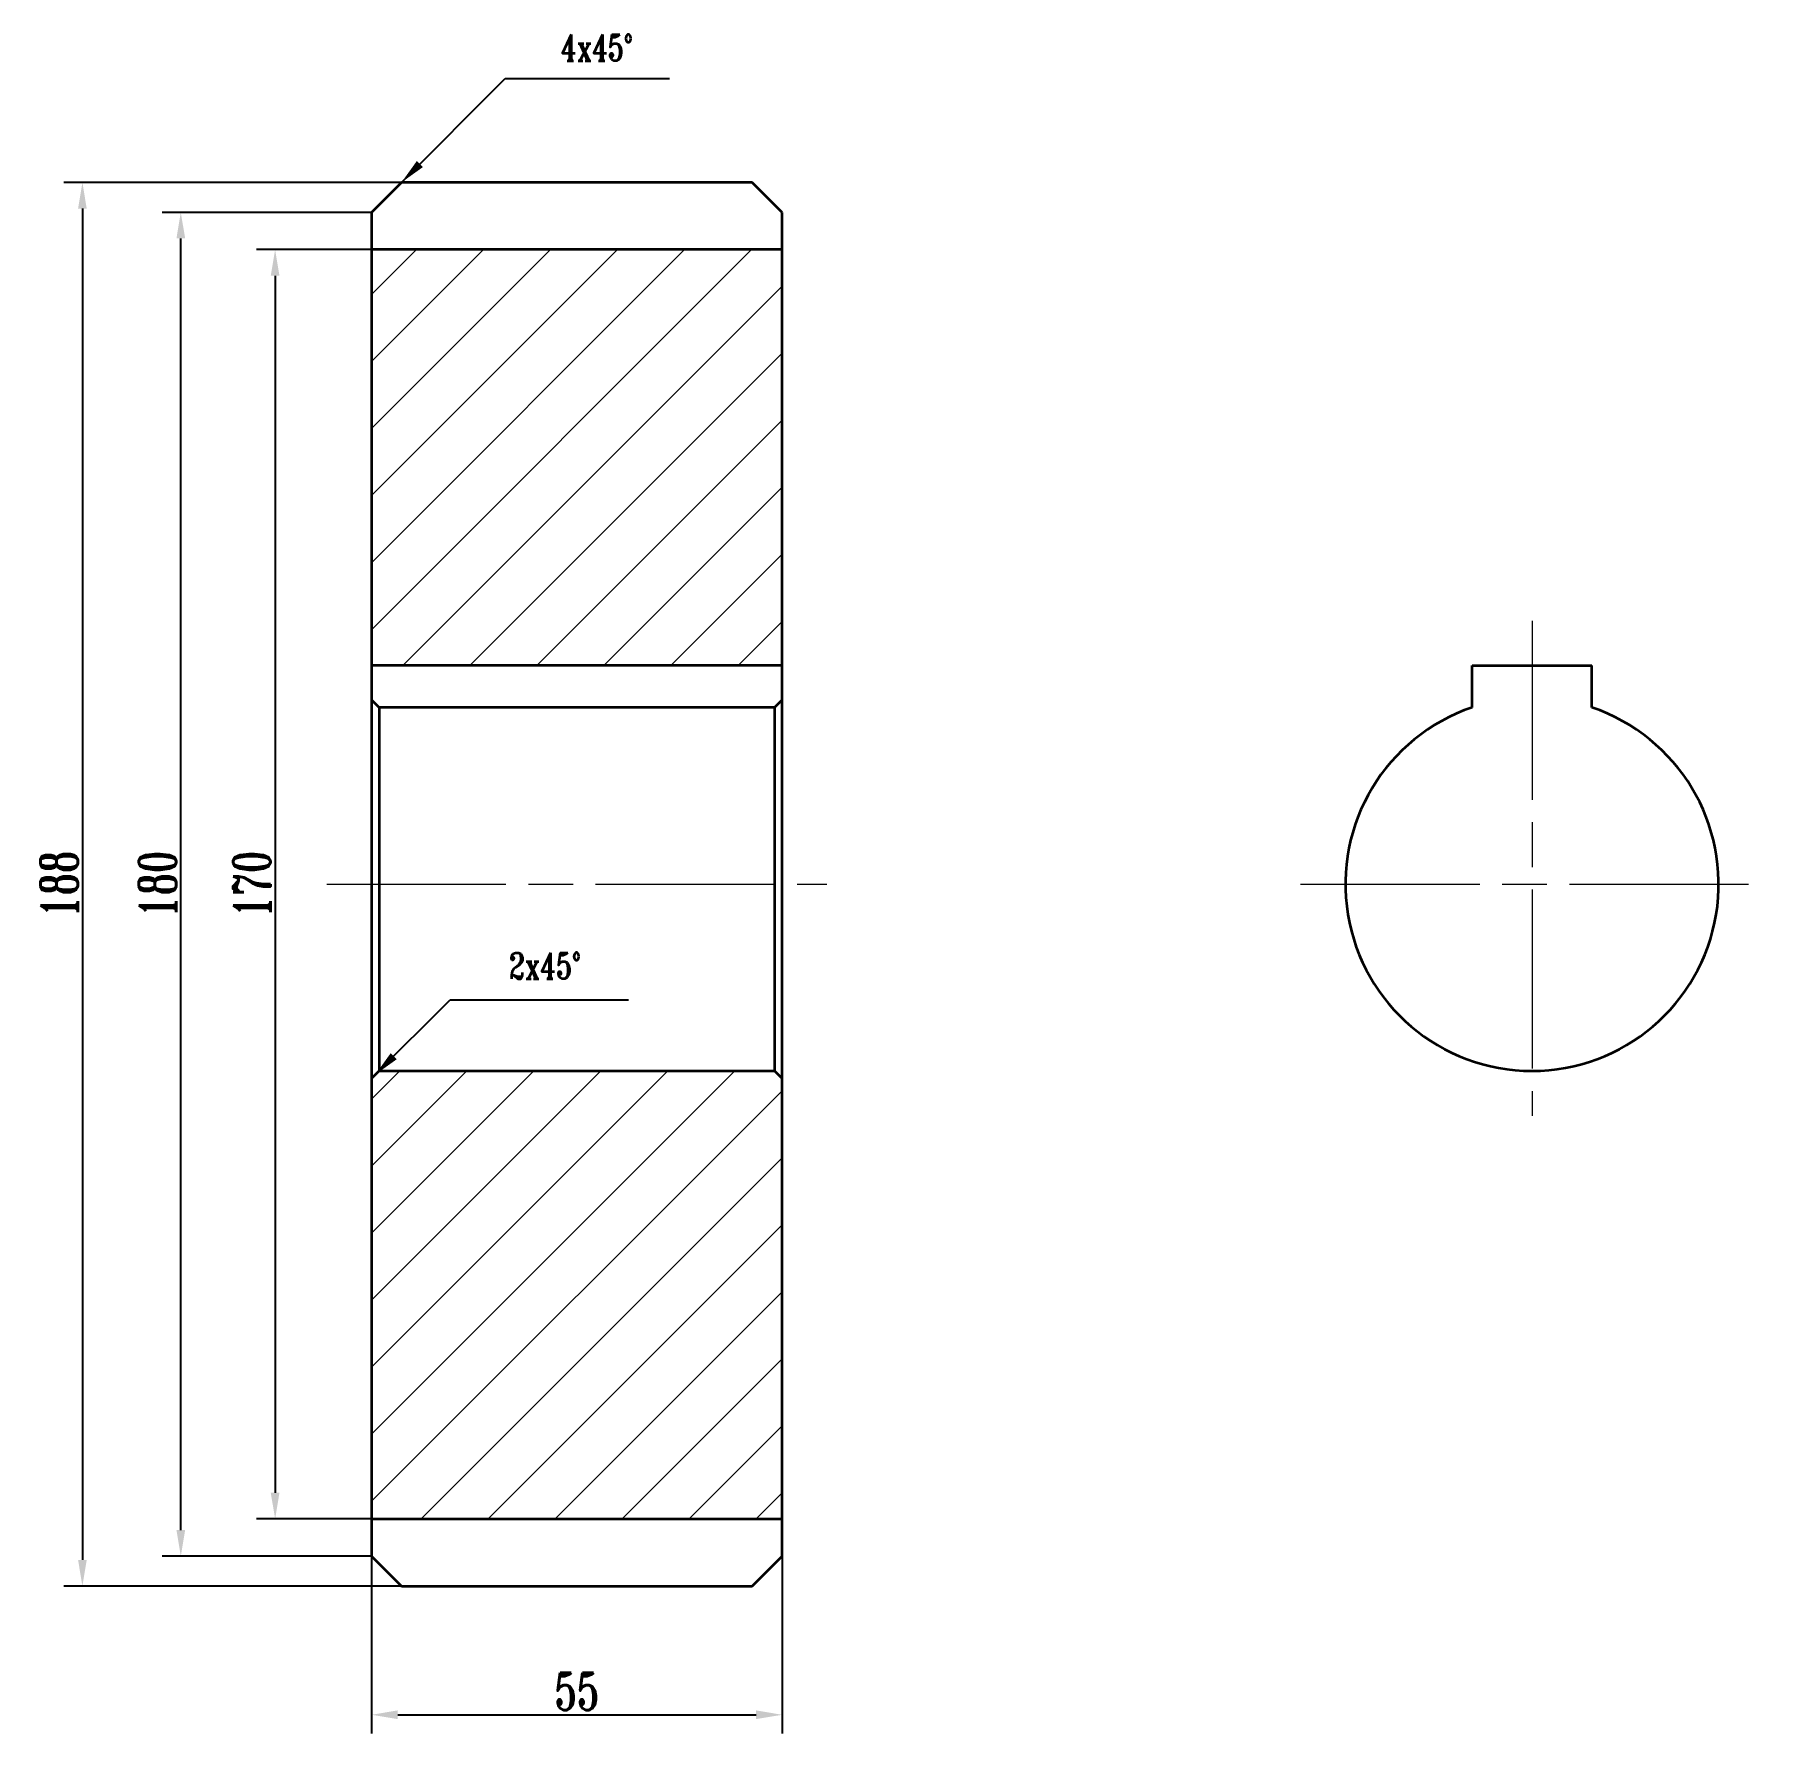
# Model space of a CAD drawing. Header units: millimetres. Extents: x 71 to 302, y 64 to 291.
import ezdxf

# ---------------------------------------------------------------- set-up
doc = ezdxf.new("R2010")
doc.units = ezdxf.units.MM
doc.linetypes.add('ACAD_ISO08W100', pattern=[36, 24, -3, 6, -3])
for name, color, linetype, lineweight in [('剖面线', 142, 'Continuous', 13), ('文本层', 212, 'Continuous', 13), ('点划线', 1, 'ACAD_ISO08W100', 13), ('轮廓线', 7, 'Continuous', 35)]:
    doc.layers.add(name, color=color, linetype=linetype, lineweight=lineweight)
doc.styles.add('数字与字母', font='romant.shx', dxfattribs={"width": 0.7})
doc.dimstyles.new('机械标注', dxfattribs={"dimtxt": 5, "dimasz": 3.5, "dimexe": 2.5, "dimexo": 0, "dimtad": 1, "dimtoh": 1, "dimdec": 1, "dimdsep": 46, "dimtxsty": '数字与字母', "dimcen": 2.5, "dimadec": 0, "dimazin": 0, "dimtfac": 1, "dimtdec": 1, "dimtmove": 0, "dimatfit": 3, "dimfxl": 0, "dimarcsym": 0})

# ---------------------------------------------------------------- blocks, each defined once
blk = doc.blocks.new('*D1')
at = {"layer": 'Defpoints', "color": 0}
for p in [(115.94, 262.64), (103.02, 92.64), (115.94, 92.64)]:
    blk.add_point(p, dxfattribs=at)
at = {"layer": '文本层', "color": 0, "lineweight": -2}
for p, q in [((115.94, 262.64), (100.52, 262.64)), ((103.02, 259.14), (103.02, 96.14)), ((115.94, 92.64), (100.52, 92.64))]:
    blk.add_line(p, q, dxfattribs=at)
at = {"layer": '文本层', "color": 0}
for points in [[(102.43, 259.14), (103.6, 259.14), (103.02, 262.64)], [(102.43, 96.14), (103.6, 96.14), (103.02, 92.64)]]:
    blk.add_solid(points, dxfattribs=at)
at = {"layer": '文本层', "color": 0, "insert": (99.89, 177.64), "char_height": 5, "attachment_point": 5, "rotation": 90, "style": '数字与字母'}
blk.add_mtext('170', dxfattribs=at)
blk = doc.blocks.new('*D2')
at = {"layer": 'Defpoints', "color": 0}
for p in [(90.38, 267.64), (115.94, 267.64), (115.94, 87.64)]:
    blk.add_point(p, dxfattribs=at)
at = {"layer": '文本层', "color": 0, "lineweight": -2}
for p, q in [((115.94, 267.64), (87.88, 267.64)), ((90.38, 91.14), (90.38, 264.14)), ((115.94, 87.64), (87.88, 87.64))]:
    blk.add_line(p, q, dxfattribs=at)
at = {"layer": '文本层', "color": 0}
for points in [[(89.8, 264.14), (90.97, 264.14), (90.38, 267.64)], [(89.8, 91.14), (90.97, 91.14), (90.38, 87.64)]]:
    blk.add_solid(points, dxfattribs=at)
at = {"layer": '文本层', "color": 0, "insert": (87.26, 177.64), "char_height": 5, "attachment_point": 5, "rotation": 90, "style": '数字与字母'}
blk.add_mtext('180', dxfattribs=at)
blk = doc.blocks.new('*D3')
at = {"layer": 'Defpoints', "color": 0}
for p in [(119.94, 271.64), (77.2, 83.64), (119.94, 83.64)]:
    blk.add_point(p, dxfattribs=at)
at = {"layer": '文本层', "color": 0, "lineweight": -2}
for p, q in [((119.94, 271.64), (74.7, 271.64)), ((77.2, 268.14), (77.2, 87.14)), ((119.94, 83.64), (74.7, 83.64))]:
    blk.add_line(p, q, dxfattribs=at)
at = {"layer": '文本层', "color": 0}
for points in [[(76.62, 268.14), (77.78, 268.14), (77.2, 271.64)], [(76.62, 87.14), (77.78, 87.14), (77.2, 83.64)]]:
    blk.add_solid(points, dxfattribs=at)
at = {"layer": '文本层', "color": 0, "insert": (74.07, 177.64), "char_height": 5, "attachment_point": 5, "rotation": 90, "style": '数字与字母'}
blk.add_mtext('188', dxfattribs=at)
blk = doc.blocks.new('*D4')
at = {"layer": 'Defpoints', "color": 0}
for p in [(115.94, 87.64), (170.94, 87.64), (170.94, 66.39)]:
    blk.add_point(p, dxfattribs=at)
at = {"layer": '文本层', "color": 0, "lineweight": -2}
for p, q in [((115.94, 87.64), (115.94, 63.89)), ((170.94, 87.64), (170.94, 63.89)), ((119.44, 66.39), (167.44, 66.39))]:
    blk.add_line(p, q, dxfattribs=at)
at = {"layer": '文本层', "color": 0}
for points in [[(119.44, 66.98), (119.44, 65.81), (115.94, 66.39)], [(167.44, 66.98), (167.44, 65.81), (170.94, 66.39)]]:
    blk.add_solid(points, dxfattribs=at)
at = {"layer": '文本层', "color": 0, "insert": (143.44, 69.52), "char_height": 5, "attachment_point": 5, "style": '数字与字母'}
blk.add_mtext('55', dxfattribs=at)

msp = doc.modelspace()

# ---------------------------------------------------------------- hatches: boundary and pattern name
at = {"layer": '剖面线'}
h = msp.add_hatch(dxfattribs=at)
h.set_pattern_fill('ANSI31', color=256, scale=2, style=0)
h.set_pattern_definition([(45, (75.653, 36.741), (-4.49013, 4.49013), [])])
h.paths.add_polyline_path([(170.94, 262.64), (115.94, 262.64), (115.94, 206.94), (170.94, 206.94)])
h.paths.add_polyline_path([(170.94, 151.64), (169.94, 152.64), (116.94, 152.64), (115.94, 151.64), (115.94, 92.64), (170.94, 92.64)])

# ---------------------------------------------------------------- linework, layer by layer
at = {"layer": '点划线'}
for p, q in [((271.4, 212.94), (271.4, 146.64)), ((109.94, 177.64), (176.94, 177.64)), ((240.4, 177.64), (302.4, 177.64))]:
    msp.add_line(p, q, dxfattribs=at)
at = {"layer": '轮廓线'}
for p, q in [((119.94, 271.64), (115.94, 267.64)), ((166.94, 271.64), (119.94, 271.64)), ((170.94, 267.64), (166.94, 271.64)), ((115.94, 267.64), (115.94, 87.64)), ((170.94, 87.64), (170.94, 267.64)), ((170.94, 262.64), (115.94, 262.64)), ((170.94, 206.94), (115.94, 206.94)), ((263.4, 206.94), (279.4, 206.94)), ((263.4, 201.32), (263.4, 206.94)), ((279.4, 201.32), (279.4, 206.94)), ((116.94, 201.32), (115.94, 202.32)), ((169.94, 201.32), (170.94, 202.32)), ((169.94, 201.32), (116.94, 201.32)), ((116.94, 201.32), (116.94, 152.64)), ((169.94, 201.32), (169.94, 152.64)), ((116.94, 152.64), (115.94, 151.64)), ((116.94, 152.64), (169.94, 152.64)), ((169.94, 152.64), (170.94, 151.64)), ((115.94, 92.64), (170.94, 92.64)), ((115.94, 87.64), (119.94, 83.64)), ((166.94, 83.64), (170.94, 87.64)), ((119.94, 83.64), (166.94, 83.64))]:
    msp.add_line(p, q, dxfattribs=at)
msp.add_arc((271.4, 177.64), 25, 108.6629, 71.3371, dxfattribs=at)

# ---------------------------------------------------------------- texts
at = {"layer": '文本层', "style": '数字与字母', "width": 0.7}
for s, p in [('4x45%%d', (141.31, 287.94)), ('2x45%%D', (134.36, 164.97))]:
    msp.add_text(s, height=3.5, dxfattribs=at).set_placement(p)

# ---------------------------------------------------------------- dimensions: what is measured, and where the dimension line sits
at = {"layer": '文本层'}
for base, p1, p2, picture, middle in [((77.2, 83.64), (119.94, 271.64), (119.94, 83.64), '*D3', (74.07, 177.64)), ((90.38, 267.64), (115.94, 87.64), (115.94, 267.64), '*D2', (87.26, 177.64)), ((103.02, 92.64), (115.94, 262.64), (115.94, 92.64), '*D1', (99.89, 177.64))]:
    dim = msp.add_linear_dim(base=base, p1=p1, p2=p2, angle=90, dimstyle='机械标注', dxfattribs=at)
    dim.commit()
    dim.dimension.update_dxf_attribs({"geometry": picture, "text_midpoint": middle})
dim = msp.add_linear_dim(base=(170.94, 66.39), p1=(115.94, 87.64), p2=(170.94, 87.64), dimstyle='机械标注', dxfattribs=at)
dim.commit()
dim.dimension.update_dxf_attribs({"geometry": '*D4', "text_midpoint": (143.44, 69.52)})

# ---------------------------------------------------------------- leaders
for points in [[(119.94, 271.64), (133.85, 285.55), (155.84, 285.55)], [(116.44, 152.14), (126.47, 162.17), (150.34, 162.17)]]:
    msp.add_leader(points, dimstyle='机械标注', override={"dimgap": 0.625, "dimtad": 0}, dxfattribs=at)

doc.saveas('drawing.dxf')
